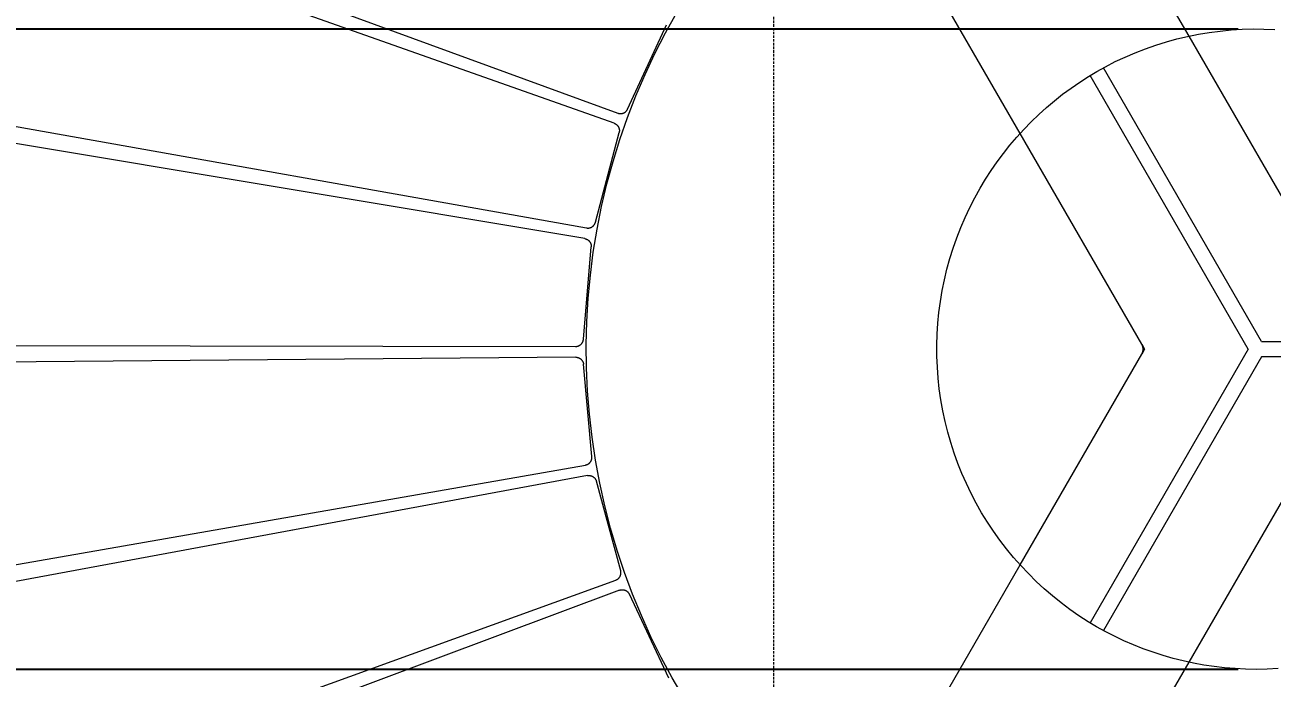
# Model space of a CAD drawing. Header units: millimetres. Extents: x -263 to 4879, y -277 to 2995.
# Drawn here: x 119 to 759, y 375 to 711 of the extents above; entities that cross this region are included whole.
import ezdxf

# ---------------------------------------------------------------- set-up
doc = ezdxf.new("R2010")
doc.units = ezdxf.units.MM
doc.linetypes.add('HIDDEN', pattern=[1.905, 1.27, -0.635])
for name, color, linetype, lineweight in [('ZANO_R', 7, 'Continuous', 0), ('ZANO_R_przerywana', 7, 'HIDDEN', 0), ('ZANO_W', 1, 'Continuous', 0)]:
    doc.layers.add(name, color=color, linetype=linetype, lineweight=lineweight)
doc.styles.add('Arial', font='arial.ttf')
doc.styles.get("Standard").update_dxf_attribs({"font": 'ARIALUNI.TTF'})
doc.dimstyles.new('pl i ang', dxfattribs={"dimtxt": 50, "dimasz": 50, "dimexe": 1.25, "dimexo": 0.625, "dimgap": 10, "dimtad": 1, "dimtoh": 1, "dimtxsty": 'Standard', "dimcen": 2.5, "dimclrd": 1, "dimclre": 1, "dimclrt": 1, "dimadec": 0, "dimazin": 0, "dimtfac": 1, "dimtmove": 0, "dimatfit": 3, "dimfxl": 1, "dimarcsym": 1})

# ---------------------------------------------------------------- blocks, each defined once
blk = doc.blocks.new('*D441')
at = {"layer": 'ZANO_W', "color": 1, "lineweight": -2}
for p, q in [((741.71, 888.75), (-154, 888.75)), ((-144, 239.89), (-144, 848.75)), ((741.71, 199.89), (-154, 199.89))]:
    blk.add_line(p, q, dxfattribs=at)
at = {"layer": 'ZANO_W', "color": 1}
for points in [[(-137.33, 848.75), (-150.67, 848.75), (-144, 888.75)], [(-150.67, 239.89), (-137.33, 239.89), (-144, 199.89)]]:
    blk.add_solid(points, dxfattribs=at)
at = {"layer": 'ZANO_W', "color": 1, "insert": (-174.42, 544.32), "char_height": 40, "attachment_point": 5, "rotation": 90, "style": 'Arial'}
blk.add_mtext('689', dxfattribs=at)
blk = doc.blocks.new('*D442')
at = {"layer": 'ZANO_W', "color": 1, "lineweight": -2}
for p, q in [((747.96, 1365.34), (-216.41, 1365.34)), ((-206.41, 1325.34), (-206.41, -236.41)), ((735.9, -276.41), (-216.41, -276.41))]:
    blk.add_line(p, q, dxfattribs=at)
at = {"layer": 'ZANO_W', "color": 1}
for points in [[(-199.74, 1325.34), (-213.08, 1325.34), (-206.41, 1365.34)], [(-213.08, -236.41), (-199.74, -236.41), (-206.41, -276.41)]]:
    blk.add_solid(points, dxfattribs=at)
at = {"layer": 'ZANO_W', "color": 1, "insert": (-236.83, 544.46), "char_height": 40, "attachment_point": 5, "rotation": 90, "style": 'Arial'}
blk.add_mtext('1642', dxfattribs=at)
blk = doc.blocks.new('*D453')
at = {"layer": 'ZANO_W', "color": 1, "lineweight": -2}
for p, q in [((741.71, 708.8), (-94.12, 708.8)), ((-84.12, 668.8), (-84.12, 419.84)), ((741.71, 379.84), (-94.12, 379.84))]:
    blk.add_line(p, q, dxfattribs=at)
at = {"layer": 'ZANO_W', "color": 1}
for points in [[(-77.45, 668.8), (-90.78, 668.8), (-84.12, 708.8)], [(-90.78, 419.84), (-77.45, 419.84), (-84.12, 379.84)]]:
    blk.add_solid(points, dxfattribs=at)
at = {"layer": 'ZANO_W', "color": 1, "insert": (-114.55, 544.32), "char_height": 40, "attachment_point": 5, "rotation": 90, "style": 'Arial'}
blk.add_mtext('329', dxfattribs=at)

msp = doc.modelspace()

# ---------------------------------------------------------------- linework, layer by layer
at = {"layer": 'ZANO_R'}
for p, q in [((-15.06, 825.89), (423.23, 665.57)), ((421.36, 660.36), (-18.57, 816.14)), ((651.08, 818.14), (716.33, 705.11)), ((629.73, 655.11), (564.47, 768.14)), ((447.69, 706.84), (453.48, 717.26)), ((428.24, 667.65), (448.21, 710.89)), ((442.25, 696.22), (447.69, 706.84)), ((710.29, 703.68), (715.78, 704.99)), ((715.78, 704.99), (721.31, 706.1)), ((716.33, 705.11), (778.85, 596.82)), ((721.31, 706.1), (726.87, 707.02)), ((726.87, 707.02), (732.46, 707.76)), ((732.46, 707.76), (738.07, 708.3)), ((738.07, 708.3), (743.7, 708.65)), ((743.7, 708.65), (749.34, 708.81)), ((749.34, 708.81), (754.98, 708.77)), ((754.98, 708.77), (760.61, 708.55)), ((688.89, 696.62), (694.14, 698.66)), ((694.14, 698.66), (699.47, 700.52)), ((699.47, 700.52), (704.85, 702.19)), ((704.85, 702.19), (710.29, 703.68)), ((437.19, 685.43), (442.25, 696.22)), ((673.57, 689.45), (678.59, 692.02)), ((678.59, 692.02), (683.7, 694.41)), ((683.7, 694.41), (688.89, 696.62)), ((-52.32, 688.36), (407.16, 606.6)), ((432.5, 674.47), (437.19, 685.43)), ((664.89, 684.44), (669.19, 687.01)), ((669.19, 687.01), (673.57, 689.45)), ((753.78, 548.32), (672.61, 688.91)), ((655.93, 678.46), (660.36, 681.53)), ((660.36, 681.53), (664.89, 684.44)), ((746.85, 544.32), (665.68, 684.91)), ((406.21, 601.14), (-54.08, 678.16)), ((428.19, 663.35), (432.5, 674.47)), ((647.39, 671.91), (651.61, 675.26)), ((651.61, 675.26), (655.93, 678.46)), ((426.58, 665.85), (426.7, 665.92)), ((426.7, 665.92), (426.81, 665.99)), ((426.81, 665.99), (426.93, 666.07)), ((426.93, 666.07), (427.04, 666.15)), ((427.04, 666.15), (427.15, 666.24)), ((427.15, 666.24), (427.25, 666.33)), ((427.25, 666.33), (427.35, 666.42)), ((427.35, 666.42), (427.45, 666.52)), ((427.45, 666.52), (427.55, 666.62)), ((427.55, 666.62), (427.64, 666.72)), ((427.64, 666.72), (427.73, 666.83)), ((427.73, 666.83), (427.81, 666.94)), ((427.81, 666.94), (427.9, 667.05)), ((427.9, 667.05), (427.97, 667.17)), ((427.97, 667.17), (428.04, 667.29)), ((428.04, 667.29), (428.11, 667.41)), ((428.11, 667.41), (428.18, 667.53)), ((428.18, 667.53), (428.24, 667.65)), ((639.29, 664.82), (643.28, 668.43)), ((643.28, 668.43), (647.39, 671.91)), ((421.36, 660.36), (421.49, 660.31)), ((421.49, 660.31), (421.61, 660.26)), ((421.61, 660.26), (421.74, 660.2)), ((421.74, 660.2), (421.86, 660.14)), ((421.86, 660.14), (421.99, 660.07)), ((421.99, 660.07), (422.1, 660)), ((422.1, 660), (422.22, 659.93)), ((422.22, 659.93), (422.34, 659.85)), ((422.34, 659.85), (422.45, 659.77)), ((422.45, 659.77), (422.56, 659.68)), ((422.56, 659.68), (422.66, 659.59)), ((422.66, 659.59), (422.76, 659.5)), ((423.23, 665.57), (423.36, 665.53)), ((423.36, 665.53), (423.5, 665.49)), ((423.5, 665.49), (423.63, 665.45)), ((423.63, 665.45), (423.76, 665.42)), ((423.76, 665.42), (423.9, 665.39)), ((423.9, 665.39), (424.04, 665.37)), ((424.04, 665.37), (424.17, 665.35)), ((424.17, 665.35), (424.31, 665.34)), ((424.28, 652.09), (428.19, 663.35)), ((424.31, 665.34), (424.45, 665.33)), ((424.45, 665.33), (424.59, 665.33)), ((424.59, 665.33), (424.73, 665.33)), ((424.73, 665.33), (424.87, 665.34)), ((424.87, 665.34), (425, 665.35)), ((425, 665.35), (425.14, 665.37)), ((425.14, 665.37), (425.28, 665.39)), ((425.28, 665.39), (425.41, 665.41)), ((425.41, 665.41), (425.55, 665.44)), ((425.55, 665.44), (425.68, 665.48)), ((425.68, 665.48), (425.82, 665.52)), ((425.82, 665.52), (425.95, 665.56)), ((425.95, 665.56), (426.08, 665.61)), ((426.08, 665.61), (426.21, 665.66)), ((426.21, 665.66), (426.33, 665.72)), ((426.33, 665.72), (426.46, 665.78)), ((426.46, 665.78), (426.58, 665.85)), ((631.67, 657.21), (635.42, 661.08)), ((635.42, 661.08), (639.29, 664.82)), ((411.72, 609.51), (423.89, 655.57)), ((422.76, 659.5), (422.86, 659.4)), ((422.86, 659.4), (422.96, 659.3)), ((422.96, 659.3), (423.05, 659.2)), ((423.05, 659.2), (423.14, 659.09)), ((423.14, 659.09), (423.22, 658.98)), ((423.22, 658.98), (423.31, 658.87)), ((423.31, 658.87), (423.38, 658.76)), ((423.38, 658.76), (423.46, 658.64)), ((423.46, 658.64), (423.52, 658.52)), ((423.52, 658.52), (423.59, 658.4)), ((423.59, 658.4), (423.65, 658.27)), ((423.65, 658.27), (423.71, 658.14)), ((423.71, 658.14), (423.76, 658.02)), ((423.76, 658.02), (423.8, 657.89)), ((423.8, 657.89), (423.85, 657.75)), ((423.85, 657.75), (423.88, 657.62)), ((423.88, 657.62), (423.92, 657.49)), ((423.92, 655.7), (423.89, 655.57)), ((423.92, 657.49), (423.95, 657.35)), ((423.95, 655.84), (423.92, 655.7)), ((423.95, 657.35), (423.97, 657.21)), ((423.97, 655.97), (423.95, 655.84)), ((423.97, 657.21), (423.99, 657.08)), ((423.99, 656.11), (423.97, 655.97)), ((423.99, 657.08), (424.01, 656.94)), ((424.01, 656.25), (423.99, 656.11)), ((424.01, 656.94), (424.01, 656.8)), ((424.01, 656.8), (424.02, 656.66)), ((424.02, 656.39), (424.01, 656.25)), ((424.02, 656.66), (424.02, 656.52)), ((424.02, 656.52), (424.02, 656.39)), ((624.57, 649.12), (628.05, 653.22)), ((628.05, 653.22), (631.67, 657.21)), ((692.25, 546.82), (629.73, 655.11)), ((420.75, 640.7), (424.28, 652.09)), ((621.22, 644.91), (624.57, 649.12)), ((417.61, 629.2), (420.75, 640.7)), ((614.93, 636.16), (618, 640.59)), ((618, 640.59), (621.22, 644.91)), ((612.01, 631.64), (614.93, 636.16)), ((414.88, 617.6), (417.61, 629.2)), ((609.24, 627.03), (612.01, 631.64)), ((603.92, 617.08), (606.49, 622.1)), ((606.49, 622.1), (609.24, 627.03)), ((412.55, 605.9), (414.88, 617.6)), ((601.52, 611.98), (603.92, 617.08)), ((411.15, 608.26), (411.23, 608.38)), ((411.23, 608.38), (411.3, 608.5)), ((411.3, 608.5), (411.37, 608.62)), ((411.37, 608.62), (411.43, 608.74)), ((411.43, 608.74), (411.49, 608.86)), ((411.49, 608.86), (411.55, 608.99)), ((411.55, 608.99), (411.6, 609.12)), ((411.6, 609.12), (411.64, 609.25)), ((411.64, 609.25), (411.69, 609.38)), ((411.69, 609.38), (411.72, 609.51)), ((599.3, 606.8), (601.52, 611.98)), ((407.16, 606.6), (407.29, 606.58)), ((407.29, 606.58), (407.43, 606.56)), ((407.43, 606.56), (407.57, 606.55)), ((407.57, 606.55), (407.71, 606.54)), ((407.71, 606.54), (407.85, 606.54)), ((407.85, 606.54), (407.98, 606.54)), ((407.98, 606.54), (408.12, 606.54)), ((408.12, 606.54), (408.26, 606.56)), ((408.26, 606.56), (408.4, 606.57)), ((408.4, 606.57), (408.53, 606.59)), ((408.53, 606.59), (408.67, 606.62)), ((408.67, 606.62), (408.81, 606.65)), ((408.81, 606.65), (408.94, 606.69)), ((408.94, 606.69), (409.07, 606.73)), ((409.07, 606.73), (409.2, 606.77)), ((409.2, 606.77), (409.33, 606.82)), ((409.33, 606.82), (409.46, 606.87)), ((409.46, 606.87), (409.59, 606.93)), ((409.59, 606.93), (409.71, 606.99)), ((409.71, 606.99), (409.83, 607.06)), ((409.83, 607.06), (409.95, 607.13)), ((409.95, 607.13), (410.07, 607.2)), ((410.07, 607.2), (410.18, 607.28)), ((410.18, 607.28), (410.29, 607.36)), ((410.29, 607.36), (410.4, 607.45)), ((410.4, 607.45), (410.51, 607.54)), ((410.51, 607.54), (410.61, 607.63)), ((410.61, 607.63), (410.71, 607.73)), ((410.63, 594.14), (412.55, 605.9)), ((410.71, 607.73), (410.8, 607.83)), ((410.8, 607.83), (410.9, 607.93)), ((410.9, 607.93), (410.98, 608.04)), ((410.98, 608.04), (411.07, 608.15)), ((411.07, 608.15), (411.15, 608.26)), ((597.25, 601.54), (599.3, 606.8)), ((405.56, 549.39), (409.54, 596.86)), ((406.21, 601.14), (406.35, 601.11)), ((406.35, 601.11), (406.48, 601.08)), ((406.48, 601.08), (406.62, 601.05)), ((406.62, 601.05), (406.75, 601.01)), ((406.75, 601.01), (406.88, 600.96)), ((406.88, 600.96), (407.01, 600.91)), ((407.01, 600.91), (407.14, 600.86)), ((407.14, 600.86), (407.27, 600.8)), ((407.27, 600.8), (407.39, 600.74)), ((407.39, 600.74), (407.51, 600.68)), ((407.51, 600.68), (407.63, 600.61)), ((407.63, 600.61), (407.75, 600.53)), ((407.75, 600.53), (407.86, 600.46)), ((407.86, 600.46), (407.98, 600.37)), ((407.98, 600.37), (408.08, 600.29)), ((408.08, 600.29), (408.19, 600.2)), ((408.19, 600.2), (408.29, 600.11)), ((408.29, 600.11), (408.39, 600.01)), ((408.39, 600.01), (408.49, 599.91)), ((408.49, 599.91), (408.58, 599.81)), ((408.58, 599.81), (408.67, 599.7)), ((408.67, 599.7), (408.75, 599.59)), ((408.75, 599.59), (408.83, 599.48)), ((408.83, 599.48), (408.91, 599.36)), ((408.91, 599.36), (408.99, 599.25)), ((408.99, 599.25), (409.05, 599.13)), ((409.05, 599.13), (409.12, 599)), ((409.12, 599), (409.18, 598.88)), ((409.18, 598.88), (409.24, 598.75)), ((409.24, 598.75), (409.29, 598.62)), ((409.29, 598.62), (409.34, 598.49)), ((409.34, 598.49), (409.38, 598.36)), ((409.38, 598.36), (409.42, 598.23)), ((409.42, 598.23), (409.45, 598.09)), ((409.45, 598.09), (409.48, 597.96)), ((409.48, 597.96), (409.5, 597.82)), ((409.5, 597.82), (409.52, 597.69)), ((409.52, 597.69), (409.54, 597.55)), ((409.54, 597.55), (409.55, 597.41)), ((409.55, 596.99), (409.54, 596.86)), ((409.55, 597.41), (409.55, 597.27)), ((409.55, 597.27), (409.55, 597.13)), ((409.55, 597.13), (409.55, 596.99)), ((593.7, 590.84), (595.39, 596.22)), ((595.39, 596.22), (597.25, 601.54)), ((409.11, 582.31), (410.63, 594.14)), ((592.21, 585.4), (593.7, 590.84)), ((590.9, 579.92), (592.21, 585.4)), ((408, 570.44), (409.11, 582.31)), ((589.77, 574.39), (590.9, 579.92)), ((407.3, 558.54), (408, 570.44)), ((588.84, 568.83), (589.77, 574.39)), ((588.1, 563.24), (588.84, 568.83)), ((407.02, 546.62), (407.3, 558.54)), ((587.19, 552), (587.55, 557.63)), ((587.55, 557.63), (588.1, 563.24)), ((587.02, 546.36), (587.19, 552)), ((-65.13, 546.46), (401.57, 545.73)), ((401.57, 545.73), (401.7, 545.73)), ((401.7, 545.73), (401.84, 545.74)), ((401.84, 545.74), (401.98, 545.75)), ((401.98, 545.75), (402.12, 545.76)), ((402.12, 545.76), (402.25, 545.78)), ((402.25, 545.78), (402.39, 545.81)), ((402.39, 545.81), (402.53, 545.84)), ((402.53, 545.84), (402.66, 545.88)), ((402.66, 545.88), (402.79, 545.92)), ((402.79, 545.92), (402.92, 545.96)), ((402.92, 545.96), (403.05, 546.01)), ((403.05, 546.01), (403.18, 546.06)), ((403.18, 546.06), (403.31, 546.12)), ((403.31, 546.12), (403.43, 546.18)), ((403.43, 546.18), (403.55, 546.25)), ((403.55, 546.25), (403.67, 546.32)), ((403.67, 546.32), (403.79, 546.4)), ((403.79, 546.4), (403.9, 546.47)), ((403.9, 546.47), (404.01, 546.56)), ((404.01, 546.56), (404.12, 546.64)), ((404.12, 546.64), (404.23, 546.73)), ((404.23, 546.73), (404.33, 546.83)), ((404.33, 546.83), (404.43, 546.92)), ((404.43, 546.92), (404.52, 547.02)), ((404.52, 547.02), (404.61, 547.13)), ((404.61, 547.13), (404.7, 547.23)), ((404.7, 547.23), (404.79, 547.34)), ((404.79, 547.34), (404.87, 547.46)), ((404.87, 547.46), (404.94, 547.57)), ((404.94, 547.57), (405.01, 547.69)), ((405.01, 547.69), (405.08, 547.81)), ((405.08, 547.81), (405.15, 547.93)), ((405.15, 547.93), (405.21, 548.06)), ((405.21, 548.06), (405.26, 548.19)), ((405.26, 548.19), (405.31, 548.31)), ((405.31, 548.31), (405.36, 548.44)), ((405.36, 548.44), (405.4, 548.58)), ((405.4, 548.58), (405.44, 548.71)), ((405.44, 548.71), (405.47, 548.84)), ((405.47, 548.84), (405.5, 548.98)), ((405.5, 548.98), (405.52, 549.12)), ((405.52, 549.12), (405.54, 549.25)), ((405.54, 549.25), (405.56, 549.39)), ((407.14, 534.7), (407.02, 546.62)), ((587.05, 540.72), (587.02, 546.36)), ((746.83, 544.36), (665.65, 403.75)), ((692.33, 546.67), (692.25, 546.82)), ((692.25, 546.82), (693.69, 544.32)), ((692.33, 546.67), (692.25, 546.82)), ((693.69, 544.32), (692.25, 541.82)), ((692.41, 546.52), (692.33, 546.67)), ((692.41, 546.52), (692.33, 546.67)), ((692.48, 546.37), (692.41, 546.52)), ((692.48, 546.37), (692.41, 546.52)), ((692.55, 546.22), (692.48, 546.37)), ((692.55, 546.22), (692.48, 546.37)), ((692.61, 546.06), (692.55, 546.22)), ((692.61, 546.06), (692.55, 546.22)), ((692.66, 545.9), (692.61, 546.06)), ((692.66, 545.9), (692.61, 546.06)), ((692.71, 545.74), (692.66, 545.9)), ((692.71, 545.74), (692.66, 545.9)), ((692.76, 545.58), (692.71, 545.74)), ((692.76, 545.58), (692.71, 545.74)), ((692.8, 545.41), (692.76, 545.58)), ((692.8, 545.41), (692.76, 545.58)), ((692.83, 545.25), (692.8, 545.41)), ((692.83, 545.25), (692.8, 545.41)), ((692.86, 545.08), (692.83, 545.25)), ((692.86, 545.08), (692.83, 545.25)), ((692.88, 544.91), (692.86, 545.08)), ((692.88, 544.91), (692.86, 545.08)), ((692.9, 544.74), (692.88, 544.91)), ((692.9, 544.74), (692.88, 544.91)), ((692.91, 544.58), (692.9, 544.74)), ((692.91, 544.58), (692.9, 544.74)), ((692.92, 544.41), (692.91, 544.58)), ((692.92, 544.41), (692.91, 544.58)), ((692.92, 544.24), (692.92, 544.41)), ((692.92, 544.24), (692.92, 544.41)), ((753.78, 548.32), (753.78, 548.32)), ((753.78, 548.32), (916.06, 548.32)), ((401.58, 540.18), (-65.09, 536.11)), ((401.58, 540.18), (401.72, 540.18)), ((401.72, 540.18), (401.86, 540.18)), ((401.86, 540.18), (402, 540.16)), ((402, 540.16), (402.14, 540.15)), ((402.14, 540.15), (402.27, 540.13)), ((402.27, 540.13), (402.41, 540.1)), ((402.41, 540.1), (402.55, 540.07)), ((402.55, 540.07), (402.68, 540.04)), ((402.68, 540.04), (402.81, 540)), ((402.81, 540), (402.94, 539.96)), ((402.94, 539.96), (403.07, 539.91)), ((403.07, 539.91), (403.2, 539.86)), ((403.2, 539.86), (403.33, 539.8)), ((403.33, 539.8), (403.45, 539.74)), ((403.45, 539.74), (403.57, 539.67)), ((403.57, 539.67), (403.69, 539.6)), ((403.69, 539.6), (403.81, 539.53)), ((403.81, 539.53), (403.93, 539.45)), ((403.93, 539.45), (404.04, 539.37)), ((404.04, 539.37), (404.15, 539.28)), ((404.15, 539.28), (404.25, 539.19)), ((404.25, 539.19), (404.35, 539.1)), ((404.35, 539.1), (404.45, 539.01)), ((404.45, 539.01), (404.55, 538.91)), ((404.55, 538.91), (404.64, 538.8)), ((404.64, 538.8), (404.73, 538.7)), ((404.73, 538.7), (404.82, 538.59)), ((404.82, 538.59), (404.9, 538.47)), ((404.9, 538.47), (404.98, 538.36)), ((404.98, 538.36), (405.05, 538.24)), ((405.05, 538.24), (405.12, 538.12)), ((405.12, 538.12), (405.18, 538)), ((405.18, 538), (405.24, 537.88)), ((405.24, 537.88), (405.3, 537.75)), ((587.27, 535.09), (587.05, 540.72)), ((629.73, 433.54), (692.25, 541.82)), ((753.76, 540.37), (672.58, 399.75)), ((692.25, 541.82), (692.33, 541.97)), ((692.25, 541.82), (692.33, 541.97)), ((692.33, 541.97), (692.41, 542.12)), ((692.33, 541.97), (692.41, 542.12)), ((692.41, 542.12), (692.48, 542.27)), ((692.41, 542.12), (692.48, 542.27)), ((692.48, 542.27), (692.55, 542.43)), ((692.48, 542.27), (692.55, 542.43)), ((692.55, 542.43), (692.61, 542.59)), ((692.55, 542.43), (692.61, 542.59)), ((692.61, 542.59), (692.66, 542.75)), ((692.61, 542.59), (692.66, 542.75)), ((692.66, 542.75), (692.71, 542.91)), ((692.66, 542.75), (692.71, 542.91)), ((692.71, 542.91), (692.76, 543.07)), ((692.71, 542.91), (692.76, 543.07)), ((692.76, 543.07), (692.8, 543.23)), ((692.76, 543.07), (692.8, 543.23)), ((692.8, 543.23), (692.83, 543.4)), ((692.8, 543.23), (692.83, 543.4)), ((692.83, 543.4), (692.86, 543.57)), ((692.83, 543.4), (692.86, 543.57)), ((692.86, 543.57), (692.88, 543.73)), ((692.86, 543.57), (692.88, 543.73)), ((692.88, 543.73), (692.9, 543.9)), ((692.88, 543.73), (692.9, 543.9)), ((692.9, 543.9), (692.91, 544.07)), ((692.9, 543.9), (692.91, 544.07)), ((692.91, 544.07), (692.92, 544.24)), ((692.91, 544.07), (692.92, 544.24)), ((916.06, 540.32), (753.74, 540.32)), ((753.77, 540.38), (753.76, 540.37)), ((753.76, 540.32), (753.76, 540.36)), ((405.3, 537.75), (405.35, 537.62)), ((405.35, 537.62), (405.4, 537.49)), ((405.4, 537.49), (405.44, 537.36)), ((405.44, 537.36), (405.48, 537.23)), ((405.48, 537.23), (405.52, 537.09)), ((405.52, 537.09), (405.54, 536.96)), ((405.54, 536.96), (405.57, 536.82)), ((405.57, 536.82), (405.59, 536.68)), ((405.59, 536.68), (405.6, 536.55)), ((409.92, 489.11), (405.6, 536.55)), ((407.68, 522.79), (407.14, 534.7)), ((587.68, 529.46), (587.27, 535.09)), ((588.28, 523.86), (587.68, 529.46)), ((408.63, 510.91), (407.68, 522.79)), ((589.08, 518.27), (588.28, 523.86)), ((590.07, 512.72), (589.08, 518.27)), ((591.24, 507.21), (590.07, 512.72)), ((409.99, 499.06), (408.63, 510.91)), ((592.6, 501.73), (591.24, 507.21)), ((594.15, 496.31), (592.6, 501.73)), ((411.76, 487.27), (409.99, 499.06)), ((595.88, 490.94), (594.15, 496.31)), ((409.31, 486.6), (409.39, 486.72)), ((409.39, 486.72), (409.46, 486.84)), ((409.46, 486.84), (409.52, 486.96)), ((409.52, 486.96), (409.58, 487.09)), ((409.58, 487.09), (409.63, 487.21)), ((409.63, 487.21), (409.69, 487.34)), ((409.69, 487.34), (409.73, 487.47)), ((409.73, 487.47), (409.77, 487.6)), ((409.77, 487.6), (409.81, 487.74)), ((409.81, 487.74), (409.84, 487.87)), ((409.84, 487.87), (409.87, 488.01)), ((409.87, 488.01), (409.89, 488.14)), ((409.89, 488.14), (409.91, 488.28)), ((409.91, 488.28), (409.93, 488.42)), ((409.93, 488.97), (409.92, 489.11)), ((409.94, 488.83), (409.93, 488.97)), ((409.93, 488.42), (409.94, 488.56)), ((409.94, 488.7), (409.94, 488.83)), ((409.94, 488.56), (409.94, 488.7)), ((413.93, 475.55), (411.76, 487.27)), ((597.8, 485.64), (595.88, 490.94)), ((778.85, 491.82), (716.33, 383.54)), ((-53.1, 404.49), (406.63, 484.81)), ((406.63, 484.81), (406.77, 484.83)), ((406.77, 484.83), (406.9, 484.86)), ((406.9, 484.86), (407.03, 484.9)), ((407.03, 484.9), (407.17, 484.94)), ((407.17, 484.94), (407.3, 484.99)), ((407.3, 484.99), (407.43, 485.03)), ((407.43, 485.03), (407.55, 485.09)), ((407.55, 485.09), (407.68, 485.15)), ((407.68, 485.15), (407.8, 485.21)), ((407.8, 485.21), (407.93, 485.28)), ((407.93, 485.28), (408.04, 485.35)), ((408.04, 485.35), (408.16, 485.42)), ((408.16, 485.42), (408.27, 485.5)), ((408.27, 485.5), (408.39, 485.58)), ((408.39, 485.58), (408.49, 485.67)), ((408.49, 485.67), (408.6, 485.76)), ((408.6, 485.76), (408.7, 485.85)), ((408.7, 485.85), (408.8, 485.95)), ((408.8, 485.95), (408.89, 486.05)), ((408.89, 486.05), (408.99, 486.15)), ((408.99, 486.15), (409.07, 486.26)), ((409.07, 486.26), (409.16, 486.37)), ((409.16, 486.37), (409.24, 486.48)), ((409.24, 486.48), (409.31, 486.6)), ((599.89, 480.4), (597.8, 485.64)), ((602.17, 475.24), (599.89, 480.4)), ((407.61, 479.35), (-51.27, 394.3)), ((407.61, 479.35), (407.75, 479.38)), ((407.75, 479.38), (407.88, 479.39)), ((407.88, 479.39), (408.02, 479.41)), ((408.02, 479.41), (408.16, 479.42)), ((408.16, 479.42), (408.3, 479.42)), ((408.3, 479.42), (408.44, 479.42)), ((408.44, 479.42), (408.58, 479.41)), ((408.58, 479.41), (408.71, 479.4)), ((408.71, 479.4), (408.85, 479.39)), ((408.85, 479.39), (408.99, 479.37)), ((408.99, 479.37), (409.13, 479.34)), ((409.13, 479.34), (409.26, 479.31)), ((409.26, 479.31), (409.39, 479.28)), ((409.39, 479.28), (409.53, 479.24)), ((409.53, 479.24), (409.66, 479.2)), ((409.66, 479.2), (409.79, 479.15)), ((409.79, 479.15), (409.92, 479.1)), ((409.92, 479.1), (410.04, 479.04)), ((410.04, 479.04), (410.17, 478.98)), ((410.17, 478.98), (410.29, 478.91)), ((410.29, 478.91), (410.41, 478.84)), ((410.41, 478.84), (410.53, 478.77)), ((410.53, 478.77), (410.64, 478.69)), ((410.64, 478.69), (410.75, 478.61)), ((410.75, 478.61), (410.86, 478.52)), ((410.86, 478.52), (410.97, 478.43)), ((410.97, 478.43), (411.07, 478.34)), ((411.07, 478.34), (411.17, 478.25)), ((411.17, 478.25), (411.27, 478.15)), ((411.27, 478.15), (411.36, 478.04)), ((411.36, 478.04), (411.45, 477.94)), ((411.45, 477.94), (411.53, 477.83)), ((411.53, 477.83), (411.62, 477.72)), ((411.62, 477.72), (411.69, 477.6)), ((411.69, 477.6), (411.77, 477.48)), ((411.77, 477.48), (411.84, 477.36)), ((411.84, 477.36), (411.9, 477.24)), ((411.9, 477.24), (411.96, 477.12)), ((411.96, 477.12), (412.02, 476.99)), ((412.02, 476.99), (412.07, 476.86)), ((412.07, 476.86), (412.12, 476.73)), ((412.12, 476.73), (412.16, 476.6)), ((412.16, 476.6), (412.2, 476.47)), ((424.69, 430.5), (412.2, 476.47)), ((416.51, 463.91), (413.93, 475.55)), ((604.62, 470.16), (602.17, 475.24)), ((607.24, 465.17), (604.62, 470.16)), ((419.49, 452.37), (416.51, 463.91)), ((610.02, 460.27), (607.24, 465.17)), ((612.98, 455.47), (610.02, 460.27)), ((616.1, 450.77), (612.98, 455.47)), ((422.87, 440.93), (419.49, 452.37)), ((619.37, 446.18), (616.1, 450.77)), ((622.81, 441.7), (619.37, 446.18)), ((426.64, 429.62), (422.87, 440.93)), ((626.39, 437.35), (622.81, 441.7)), ((630.12, 433.12), (626.39, 437.35)), ((424.73, 430.37), (424.69, 430.5)), ((424.76, 430.23), (424.73, 430.37)), ((424.78, 430.1), (424.76, 430.23)), ((424.8, 429.96), (424.78, 430.1)), ((424.82, 429.82), (424.8, 429.96)), ((424.81, 428.99), (424.82, 429.13)), ((424.83, 429.69), (424.82, 429.82)), ((424.82, 429.13), (424.83, 429.27)), ((424.83, 429.55), (424.83, 429.69)), ((424.83, 429.41), (424.83, 429.55)), ((424.83, 429.27), (424.83, 429.41)), ((430.79, 418.45), (426.64, 429.62)), ((564.47, 320.51), (629.73, 433.54)), ((633.99, 429.02), (630.12, 433.12)), ((638, 425.05), (633.99, 429.02)), ((-16.61, 266.77), (422.19, 425.69)), ((422.19, 425.69), (422.32, 425.74)), ((422.32, 425.74), (422.45, 425.8)), ((422.45, 425.8), (422.58, 425.86)), ((422.58, 425.86), (422.7, 425.92)), ((422.7, 425.92), (422.82, 425.99)), ((422.82, 425.99), (422.94, 426.06)), ((422.94, 426.06), (423.06, 426.13)), ((423.06, 426.13), (423.17, 426.21)), ((423.17, 426.21), (423.28, 426.29)), ((423.28, 426.29), (423.39, 426.38)), ((423.39, 426.38), (423.49, 426.47)), ((423.49, 426.47), (423.6, 426.56)), ((423.6, 426.56), (423.69, 426.66)), ((423.69, 426.66), (423.79, 426.76)), ((423.79, 426.76), (423.88, 426.87)), ((423.88, 426.87), (423.97, 426.97)), ((423.97, 426.97), (424.05, 427.08)), ((424.05, 427.08), (424.13, 427.2)), ((424.13, 427.2), (424.21, 427.31)), ((424.21, 427.31), (424.28, 427.43)), ((424.28, 427.43), (424.35, 427.55)), ((424.35, 427.55), (424.41, 427.67)), ((424.41, 427.67), (424.47, 427.8)), ((424.47, 427.8), (424.53, 427.93)), ((424.53, 427.93), (424.58, 428.05)), ((424.58, 428.05), (424.63, 428.18)), ((424.63, 428.18), (424.67, 428.32)), ((424.67, 428.32), (424.7, 428.45)), ((424.7, 428.45), (424.74, 428.59)), ((424.74, 428.59), (424.76, 428.72)), ((424.76, 428.72), (424.79, 428.86)), ((424.79, 428.86), (424.81, 428.99)), ((642.14, 421.22), (638, 425.05)), ((424.11, 420.49), (-13.03, 257.05)), ((424.11, 420.49), (424.24, 420.54)), ((424.24, 420.54), (424.37, 420.58)), ((424.37, 420.58), (424.5, 420.62)), ((424.5, 420.62), (424.64, 420.65)), ((424.64, 420.65), (424.78, 420.68)), ((424.78, 420.68), (424.91, 420.7)), ((424.91, 420.7), (425.05, 420.72)), ((425.05, 420.72), (425.19, 420.73)), ((425.19, 420.73), (425.32, 420.74)), ((425.32, 420.74), (425.46, 420.75)), ((425.46, 420.75), (425.6, 420.74)), ((425.6, 420.74), (425.74, 420.74)), ((425.74, 420.74), (425.88, 420.73)), ((425.88, 420.73), (426.02, 420.71)), ((426.02, 420.71), (426.15, 420.69)), ((426.15, 420.69), (426.29, 420.67)), ((426.29, 420.67), (426.42, 420.64)), ((426.42, 420.64), (426.56, 420.61)), ((426.56, 420.61), (426.69, 420.57)), ((426.69, 420.57), (426.82, 420.52)), ((426.82, 420.52), (426.95, 420.48)), ((426.95, 420.48), (427.08, 420.42)), ((427.08, 420.42), (427.21, 420.37)), ((427.21, 420.37), (427.33, 420.31)), ((427.33, 420.31), (427.45, 420.24)), ((427.45, 420.24), (427.57, 420.17)), ((427.57, 420.17), (427.69, 420.1)), ((427.69, 420.1), (427.81, 420.02)), ((427.81, 420.02), (427.92, 419.94)), ((427.92, 419.94), (428.03, 419.85)), ((428.03, 419.85), (428.13, 419.76)), ((428.13, 419.76), (428.24, 419.67)), ((428.24, 419.67), (428.34, 419.58)), ((428.34, 419.58), (428.43, 419.48)), ((428.43, 419.48), (428.53, 419.37)), ((428.53, 419.37), (428.61, 419.27)), ((428.61, 419.27), (428.7, 419.16)), ((428.7, 419.16), (428.78, 419.05)), ((428.78, 419.05), (428.86, 418.93)), ((428.86, 418.93), (428.93, 418.82)), ((428.93, 418.82), (429, 418.7)), ((429, 418.7), (429.07, 418.57)), ((429.07, 418.57), (429.13, 418.45)), ((449.41, 375.35), (429.13, 418.45)), ((435.33, 407.42), (430.79, 418.45)), ((646.41, 417.54), (642.14, 421.22)), ((650.8, 414.01), (646.41, 417.54)), ((655.32, 410.62), (650.8, 414.01)), ((659.94, 407.4), (655.32, 410.62)), ((440.25, 396.56), (435.33, 407.42)), ((664.68, 404.33), (659.94, 407.4)), ((668.98, 401.76), (664.68, 404.33)), ((673.35, 399.31), (668.98, 401.76)), ((678.14, 396.85), (673.35, 399.31)), ((445.55, 385.88), (440.25, 396.56)), ((683.01, 394.55), (678.14, 396.85)), ((687.95, 392.41), (683.01, 394.55)), ((692.95, 390.42), (687.95, 392.41)), ((451.2, 375.39), (445.55, 385.88)), ((698.02, 388.61), (692.95, 390.42)), ((703.15, 386.96), (698.02, 388.61)), ((708.32, 385.48), (703.15, 386.96)), ((713.54, 384.16), (708.32, 385.48)), ((716.33, 383.54), (651.08, 270.51)), ((718.81, 383.02), (713.54, 384.16)), ((724.1, 382.06), (718.81, 383.02)), ((729.43, 381.26), (724.1, 382.06)), ((734.78, 380.64), (729.43, 381.26)), ((740.14, 380.19), (734.78, 380.64)), ((745.52, 379.92), (740.14, 380.19)), ((750.9, 379.82), (745.52, 379.92)), ((756.54, 379.91), (750.9, 379.82)), ((762.17, 380.19), (756.54, 379.91)), ((457.22, 365.09), (451.2, 375.39))]:
    msp.add_line(p, q, dxfattribs=at)
at = {"layer": 'ZANO_R_przerywana'}
msp.add_line((503.13, 869.32), (503.13, 219.32), dxfattribs=at)

# ---------------------------------------------------------------- dimensions: what is measured, and where the dimension line sits
at = {"layer": 'ZANO_W'}
for base, p1, p2, picture, middle in [((-206.41, -276.41), (757.96, 1365.34), (745.9, -276.41), '*D442', (-236.83, 544.46)), ((-144, 888.75), (751.71, 199.89), (751.71, 888.75), '*D441', (-174.42, 544.32)), ((-84.12, 379.84), (751.71, 708.8), (751.71, 379.84), '*D453', (-114.55, 544.32))]:
    dim = msp.add_linear_dim(base=base, p1=p1, p2=p2, angle=90, dimstyle='pl i ang', override={"dimtxt": 40, "dimasz": 40, "dimexe": 10, "dimexo": 10, "dimtoh": 0, "dimdec": 0, "dimtxsty": 'Arial', "dimtdec": 0, "dimtmove": 1}, dxfattribs=at)
    dim.commit()
    dim.dimension.update_dxf_attribs({"geometry": picture, "text_midpoint": middle})

doc.saveas('drawing.dxf')
